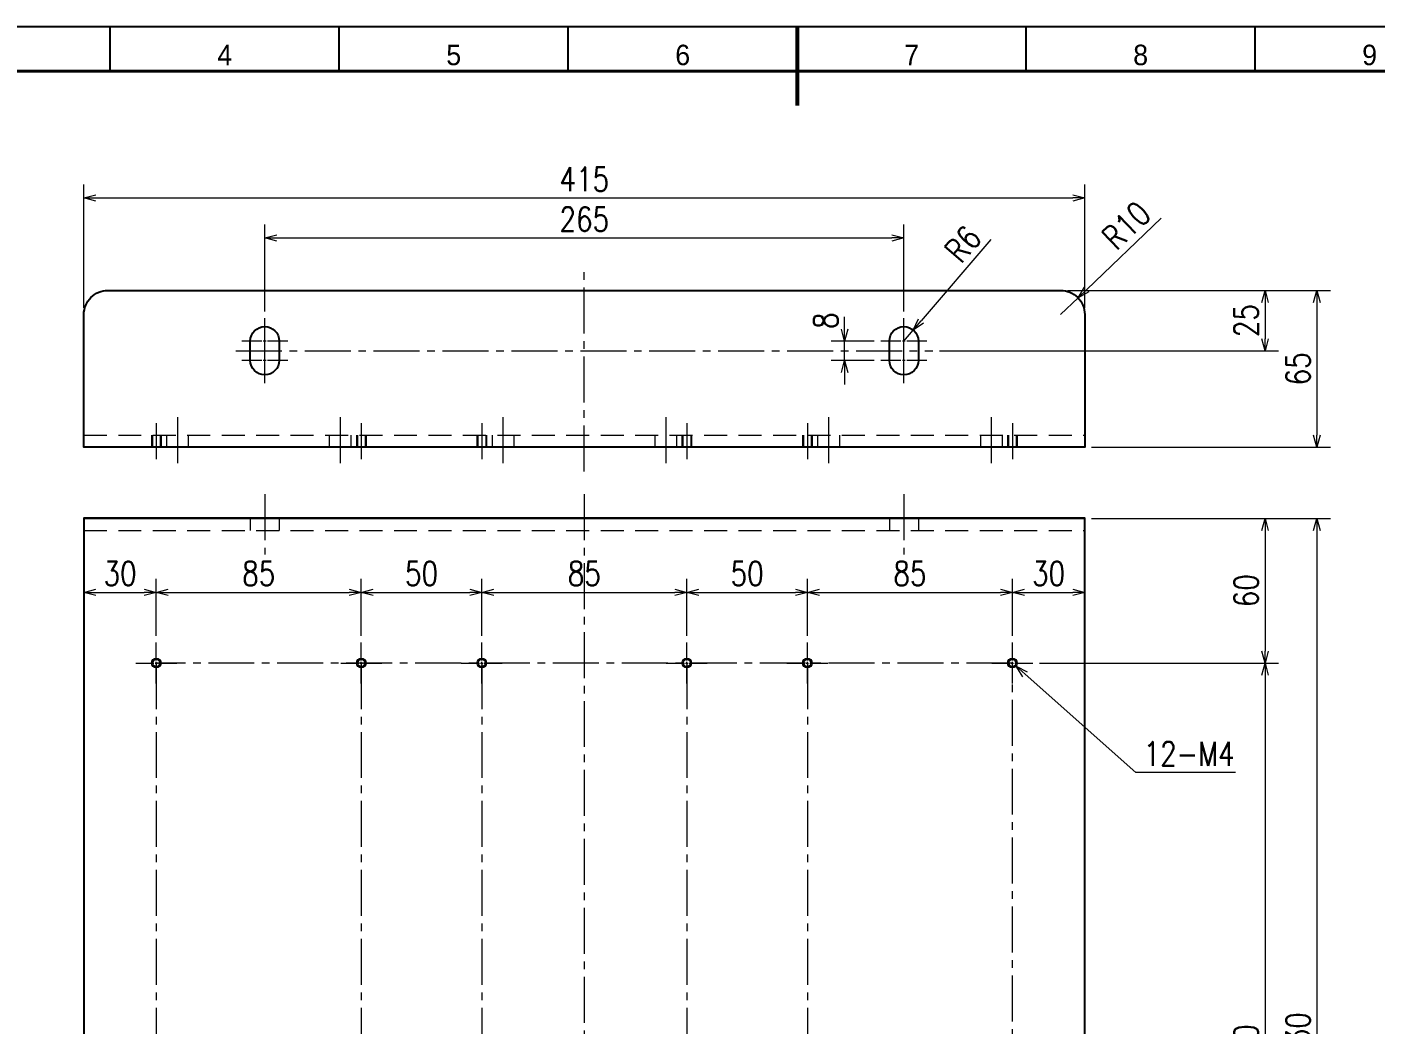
# Model space of a CAD drawing. Header units: millimetres. Extents: x 0 to 51411, y 0 to 16902.
# Drawn here: x 44040 to 44599, y 1240 to 1653 of the extents above; entities that cross this region are included whole.
import ezdxf
from ezdxf import colors
from ezdxf.entities.mleader import LeaderData, LeaderLine
from ezdxf.enums import TextEntityAlignment as Align
from ezdxf.math import Vec2, Vec3

# ---------------------------------------------------------------- set-up
doc = ezdxf.new("R2010")
doc.units = ezdxf.units.MM
doc.linetypes.add('CENTER2', pattern=[28.575, 19.05, -3.175, 3.175, -3.175])
doc.linetypes.add('HIDDEN2', pattern=[4.7625, 3.175, -1.5875])
for name, color, linetype, lineweight in [('01_外形線', 7, 'Continuous', 25), ('02_細線', 5, 'Continuous', 13), ('03_かくれ線', 6, 'HIDDEN2', 13), ('04_中心線', 1, 'CENTER2', 9), ('07_寸法線', 3, 'Continuous', 9), ('99_図枠', 7, 'Continuous', 40)]:
    doc.layers.add(name, color=color, linetype=linetype, lineweight=lineweight)
doc.styles.get("Standard").update_dxf_attribs({"font": 'arial.ttf'})
doc.styles.add('寸法用', font='simplex.shx', dxfattribs={"width": 0.8, "bigfont": '@extfont2.shx'})
doc.styles.add('表題用', font='MS PGothic.ttf')
doc.dimstyles.new('機械製図用', dxfattribs={"dimtxt": 3.5, "dimasz": 3.5, "dimexe": 2, "dimexo": 0, "dimgap": 1.2, "dimtad": 1, "dimdsep": 46, "dimtxsty": '寸法用', "dimblk": 'OPEN30', "dimcen": 0, "dimclrd": 256, "dimclre": 256, "dimclrt": 7, "dimazin": 2, "dimtm": 1e-09, "dimtfac": 0.75, "dimtmove": 0, "dimatfit": 3, "dimldrblk": 'OPEN30', "dimfxl": 1, "dimlwd": -1, "dimlwe": -1, "dimarcsym": 0})
doc.dimstyles.new('機械製図用$3', dxfattribs={"dimtxt": 3.5, "dimasz": 3.5, "dimexe": 2, "dimexo": 0, "dimgap": 1.2, "dimtad": 1, "dimtih": 1, "dimtoh": 1, "dimdsep": 46, "dimtxsty": '寸法用', "dimblk": 'OPEN30', "dimcen": 0, "dimsd1": 1, "dimclrd": 256, "dimclre": 256, "dimclrt": 7, "dimazin": 2, "dimtm": 1e-09, "dimtfac": 0.75, "dimtofl": 0, "dimtmove": 0, "dimatfit": 3, "dimldrblk": 'OPEN30', "dimfxl": 1, "dimlwd": -1, "dimlwe": -1, "dimarcsym": 0})

# ---------------------------------------------------------------- blocks, each defined once
blk = doc.blocks.new('*U1869')
at = {"layer": '04_中心線', "color": 0, "linetype": 'CENTER2', "transparency": 16777216}
for p, q in [((0, 1.2), (0, 9.5)), ((-9.5, 0), (-1.2, 0)), ((1.2, 0), (9.5, 0)), ((0, -9.5), (0, -1.2))]:
    blk.add_line(p, q, dxfattribs=at)
at = {"layer": '04_中心線', "color": 0, "linetype": 'Continuous', "transparency": 16777216}
for p, q in [((-0.6, 0), (0.6, 0)), ((0, -0.6), (0, 0.6))]:
    blk.add_line(p, q, dxfattribs=at)
blk = doc.blocks.new('*U1870')
at = {"layer": '04_中心線', "color": 0, "linetype": 'CENTER2', "transparency": 16777216}
for p, q in [((0, 1.2), (0, 9.5)), ((-9.5, 0), (-1.2, 0)), ((1.2, 0), (9.5, 0)), ((0, -9.5), (0, -1.2))]:
    blk.add_line(p, q, dxfattribs=at)
at = {"layer": '04_中心線', "color": 0, "linetype": 'Continuous', "transparency": 16777216}
for p, q in [((-0.6, 0), (0.6, 0)), ((0, -0.6), (0, 0.6))]:
    blk.add_line(p, q, dxfattribs=at)
blk = doc.blocks.new('*U1871')
at = {"layer": '04_中心線', "color": 0, "linetype": 'CENTER2', "transparency": 16777216}
for p, q in [((0, 1.2), (0, 9.5)), ((-9.5, 0), (-1.2, 0)), ((1.2, 0), (9.5, 0)), ((0, -9.5), (0, -1.2))]:
    blk.add_line(p, q, dxfattribs=at)
at = {"layer": '04_中心線', "color": 0, "linetype": 'Continuous', "transparency": 16777216}
for p, q in [((-0.6, 0), (0.6, 0)), ((0, -0.6), (0, 0.6))]:
    blk.add_line(p, q, dxfattribs=at)
blk = doc.blocks.new('*U1872')
at = {"layer": '04_中心線', "color": 0, "linetype": 'CENTER2', "transparency": 16777216}
for p, q in [((0, 1.2), (0, 9.5)), ((-9.5, 0), (-1.2, 0)), ((1.2, 0), (9.5, 0)), ((0, -9.5), (0, -1.2))]:
    blk.add_line(p, q, dxfattribs=at)
at = {"layer": '04_中心線', "color": 0, "linetype": 'Continuous', "transparency": 16777216}
for p, q in [((-0.6, 0), (0.6, 0)), ((0, -0.6), (0, 0.6))]:
    blk.add_line(p, q, dxfattribs=at)
blk = doc.blocks.new('*U1873')
at = {"layer": '04_中心線', "color": 0, "linetype": 'CENTER2', "transparency": 16777216}
for p, q in [((0, 1), (0, 8.5)), ((-8.5, 0), (-1, 0)), ((1, 0), (8.5, 0)), ((0, -8.5), (0, -1))]:
    blk.add_line(p, q, dxfattribs=at)
at = {"layer": '04_中心線', "color": 0, "linetype": 'Continuous', "transparency": 16777216}
for p, q in [((-0.5, 0), (0.5, 0)), ((0, -0.5), (0, 0.5))]:
    blk.add_line(p, q, dxfattribs=at)
blk = doc.blocks.new('*U1874')
at = {"layer": '04_中心線', "color": 0, "linetype": 'CENTER2', "transparency": 16777216}
for p, q in [((0, 1), (0, 8.5)), ((-8.5, 0), (-1, 0)), ((1, 0), (8.5, 0)), ((0, -8.5), (0, -1))]:
    blk.add_line(p, q, dxfattribs=at)
at = {"layer": '04_中心線', "color": 0, "linetype": 'Continuous', "transparency": 16777216}
for p, q in [((-0.5, 0), (0.5, 0)), ((0, -0.5), (0, 0.5))]:
    blk.add_line(p, q, dxfattribs=at)
blk = doc.blocks.new('*U1875')
at = {"layer": '04_中心線', "color": 0, "linetype": 'CENTER2', "transparency": 16777216}
for p, q in [((0, 1), (0, 8.5)), ((-8.5, 0), (-1, 0)), ((1, 0), (8.5, 0)), ((0, -8.5), (0, -1))]:
    blk.add_line(p, q, dxfattribs=at)
at = {"layer": '04_中心線', "color": 0, "linetype": 'Continuous', "transparency": 16777216}
for p, q in [((-0.5, 0), (0.5, 0)), ((0, -0.5), (0, 0.5))]:
    blk.add_line(p, q, dxfattribs=at)
blk = doc.blocks.new('*U1876')
at = {"layer": '04_中心線', "color": 0, "linetype": 'CENTER2', "transparency": 16777216}
for p, q in [((0, 1), (0, 8.5)), ((-8.5, 0), (-1, 0)), ((1, 0), (8.5, 0)), ((0, -8.5), (0, -1))]:
    blk.add_line(p, q, dxfattribs=at)
at = {"layer": '04_中心線', "color": 0, "linetype": 'Continuous', "transparency": 16777216}
for p, q in [((-0.5, 0), (0.5, 0)), ((0, -0.5), (0, 0.5))]:
    blk.add_line(p, q, dxfattribs=at)
blk = doc.blocks.new('*U1877')
at = {"layer": '04_中心線', "color": 0, "linetype": 'CENTER2', "transparency": 16777216}
for p, q in [((0, 1), (0, 8.5)), ((-8.5, 0), (-1, 0)), ((1, 0), (8.5, 0)), ((0, -8.5), (0, -1))]:
    blk.add_line(p, q, dxfattribs=at)
at = {"layer": '04_中心線', "color": 0, "linetype": 'Continuous', "transparency": 16777216}
for p, q in [((-0.5, 0), (0.5, 0)), ((0, -0.5), (0, 0.5))]:
    blk.add_line(p, q, dxfattribs=at)
blk = doc.blocks.new('*U1878')
at = {"layer": '04_中心線', "color": 0, "linetype": 'CENTER2', "transparency": 16777216}
for p, q in [((0, 1), (0, 8.5)), ((-8.5, 0), (-1, 0)), ((1, 0), (8.5, 0)), ((0, -8.5), (0, -1))]:
    blk.add_line(p, q, dxfattribs=at)
at = {"layer": '04_中心線', "color": 0, "linetype": 'Continuous', "transparency": 16777216}
for p, q in [((-0.5, 0), (0.5, 0)), ((0, -0.5), (0, 0.5))]:
    blk.add_line(p, q, dxfattribs=at)
blk = doc.blocks.new('AM_BALLOON1')
at = {"transparency": 16777216}
blk.add_circle((0, 0), 5, dxfattribs=at)
blk.add_attdef('B_NUMBER', text='', height=3, dxfattribs=at).set_placement((0, 0), align=Align.MIDDLE_CENTER)
blk = doc.blocks.new('_OPEN')
at = {"color": 0, "linetype": 'ByBlock'}
for p, q in [((-1, 0.17), (0, 0)), ((0, 0), (-1, -0.17)), ((0, 0), (-1, 0))]:
    blk.add_line(p, q, dxfattribs=at)
blk = doc.blocks.new('_Open30')
at = {"color": 0, "linetype": 'ByBlock', "lineweight": -2}
for p, q in [((-1, 0.27), (0, 0)), ((0, 0), (-1, -0.27)), ((0, 0), (-1, 0))]:
    blk.add_line(p, q, dxfattribs=at)
blk = doc.blocks.new('*D1915')
at = {"layer": '07_寸法線', "transparency": 16777216}
for p, q in [((44063.75, 1536.82), (44063.75, 1587.94)), ((44478.75, 1536.82), (44478.75, 1587.94)), ((44068.75, 1582.34), (44473.75, 1582.34))]:
    blk.add_line(p, q, dxfattribs=at)
at = {"layer": 'Defpoints', "color": 0, "transparency": 16777216}
for p in [(44478.75, 1582.34), (44063.75, 1534.02), (44478.75, 1534.02)]:
    blk.add_point(p, dxfattribs=at)
at = {"layer": '07_寸法線', "transparency": 16777216, "xscale": 5, "yscale": 5, "zscale": 5, "rotation": 180}
blk.add_blockref('_Open30', (44063.75, 1582.34), dxfattribs=at)
at = {"layer": '07_寸法線', "transparency": 16777216, "xscale": 5, "yscale": 5, "zscale": 5}
blk.add_blockref('_Open30', (44478.75, 1582.34), dxfattribs=at)
at = {"layer": '07_寸法線', "color": 7, "transparency": 16777216, "insert": (44271.25, 1590.14), "char_height": 10, "attachment_point": 5, "style": '寸法用'}
blk.add_mtext('415', dxfattribs=at)
blk = doc.blocks.new('*D1916')
at = {"layer": '07_寸法線', "transparency": 16777216}
for p, q in [((44481.55, 1449.55), (44580.6, 1449.55)), ((44575, 1444.55), (44575, 1024.55)), ((44471.55, 1019.55), (44580.6, 1019.55))]:
    blk.add_line(p, q, dxfattribs=at)
at = {"layer": 'Defpoints', "color": 0, "transparency": 16777216}
for p in [(44478.75, 1449.55), (44468.75, 1019.55), (44575, 1019.55)]:
    blk.add_point(p, dxfattribs=at)
at = {"layer": '07_寸法線', "transparency": 16777216, "xscale": 5, "yscale": 5, "zscale": 5}
for p, rotation in [((44575, 1449.55), 90), ((44575, 1019.55), 270)]:
    blk.add_blockref('_Open30', p, dxfattribs=dict(at, rotation=rotation))
at = {"layer": '07_寸法線', "color": 7, "transparency": 16777216, "insert": (44567.2, 1234.55), "char_height": 10, "attachment_point": 5, "rotation": 90, "style": '寸法用'}
blk.add_mtext('430', dxfattribs=at)
blk = doc.blocks.new('*D1922')
at = {"layer": '07_寸法線', "transparency": 16777216}
for p, q in [((44471.55, 1544.02), (44580.6, 1544.02)), ((44575, 1539.02), (44575, 1484.02)), ((44481.55, 1479.02), (44580.6, 1479.02))]:
    blk.add_line(p, q, dxfattribs=at)
at = {"layer": 'Defpoints', "color": 0, "transparency": 16777216}
for p in [(44468.75, 1544.02), (44478.75, 1479.02), (44575, 1479.02)]:
    blk.add_point(p, dxfattribs=at)
at = {"layer": '07_寸法線', "transparency": 16777216, "xscale": 5, "yscale": 5, "zscale": 5}
for p, rotation in [((44575, 1544.02), 90), ((44575, 1479.02), 270)]:
    blk.add_blockref('_Open30', p, dxfattribs=dict(at, rotation=rotation))
at = {"layer": '07_寸法線', "color": 7, "transparency": 16777216, "insert": (44567.2, 1511.52), "char_height": 10, "attachment_point": 5, "rotation": 90, "style": '寸法用'}
blk.add_mtext('65', dxfattribs=at)
blk = doc.blocks.new('*D1923')
at = {"layer": '07_寸法線', "transparency": 16777216}
for p, q in [((44481.55, 1544.02), (44559.1, 1544.02)), ((44553.5, 1539.02), (44553.5, 1524.02)), ((44418.55, 1519.02), (44559.1, 1519.02))]:
    blk.add_line(p, q, dxfattribs=at)
at = {"layer": 'Defpoints', "color": 0, "transparency": 16777216}
for p in [(44478.75, 1544.02), (44415.75, 1519.02), (44553.5, 1519.02)]:
    blk.add_point(p, dxfattribs=at)
at = {"layer": '07_寸法線', "transparency": 16777216, "xscale": 5, "yscale": 5, "zscale": 5}
for p, rotation in [((44553.5, 1544.02), 90), ((44553.5, 1519.02), 270)]:
    blk.add_blockref('_Open30', p, dxfattribs=dict(at, rotation=rotation))
at = {"layer": '07_寸法線', "color": 7, "transparency": 16777216, "insert": (44545.7, 1531.52), "char_height": 10, "attachment_point": 5, "rotation": 90, "style": '寸法用'}
blk.add_mtext('25', dxfattribs=at)
blk = doc.blocks.new('*D1924')
at = {"layer": '07_寸法線', "transparency": 16777216}
for p, q in [((44379.19, 1528.02), (44379.19, 1533.02)), ((44391.45, 1523.02), (44373.59, 1523.02)), ((44379.19, 1515.02), (44379.19, 1523.02)), ((44391.45, 1515.02), (44373.59, 1515.02)), ((44379.19, 1510.02), (44379.19, 1505.02))]:
    blk.add_line(p, q, dxfattribs=at)
at = {"layer": 'Defpoints', "color": 0, "transparency": 16777216}
for p in [(44379.19, 1523.02), (44394.25, 1523.02), (44394.25, 1515.02)]:
    blk.add_point(p, dxfattribs=at)
at = {"layer": '07_寸法線', "transparency": 16777216, "xscale": 5, "yscale": 5, "zscale": 5}
for p, rotation in [((44379.19, 1523.02), 270), ((44379.19, 1515.02), 90)]:
    blk.add_blockref('_Open30', p, dxfattribs=dict(at, rotation=rotation))
at = {"layer": '07_寸法線', "color": 7, "transparency": 16777216, "insert": (44371.39, 1531.48), "char_height": 10, "attachment_point": 5, "rotation": 90, "style": '寸法用'}
blk.add_mtext('8', dxfattribs=at)
blk = doc.blocks.new('*D1926')
at = {"layer": '07_寸法線', "transparency": 16777216}
for p, q in [((44439.76, 1565.17), (44410.9, 1531.39)), ((44403.75, 1523.02), (44407.65, 1527.59))]:
    blk.add_line(p, q, dxfattribs=at)
at = {"layer": 'Defpoints', "color": 0, "transparency": 16777216}
for p in [(44407.65, 1527.59), (44403.75, 1523.02)]:
    blk.add_point(p, dxfattribs=at)
at = {"layer": '07_寸法線', "transparency": 16777216, "xscale": 5, "yscale": 5, "zscale": 5, "rotation": 229.4873847059152}
blk.add_blockref('_Open30', (44407.65, 1527.59), dxfattribs=at)
at = {"layer": '07_寸法線', "color": 7, "transparency": 16777216, "insert": (44428.23, 1563.22), "char_height": 10, "attachment_point": 5, "rotation": 49.4874, "style": '寸法用'}
blk.add_mtext('R6', dxfattribs=at)
blk = doc.blocks.new('*D1927')
at = {"layer": '07_寸法線', "transparency": 16777216}
for p, q in [((44138.75, 1535.32), (44138.75, 1571.36)), ((44403.75, 1535.32), (44403.75, 1571.36)), ((44143.75, 1565.76), (44398.75, 1565.76))]:
    blk.add_line(p, q, dxfattribs=at)
at = {"layer": 'Defpoints', "color": 0, "transparency": 16777216}
for p in [(44403.75, 1565.76), (44138.75, 1532.52), (44403.75, 1532.52)]:
    blk.add_point(p, dxfattribs=at)
at = {"layer": '07_寸法線', "transparency": 16777216, "xscale": 5, "yscale": 5, "zscale": 5, "rotation": 180}
blk.add_blockref('_Open30', (44138.75, 1565.76), dxfattribs=at)
at = {"layer": '07_寸法線', "transparency": 16777216, "xscale": 5, "yscale": 5, "zscale": 5}
blk.add_blockref('_Open30', (44403.75, 1565.76), dxfattribs=at)
at = {"layer": '07_寸法線', "color": 7, "transparency": 16777216, "insert": (44271.25, 1573.56), "char_height": 10, "attachment_point": 5, "style": '寸法用'}
blk.add_mtext('265', dxfattribs=at)
blk = doc.blocks.new('*D1931')
at = {"layer": '07_寸法線', "transparency": 16777216}
for p, q in [((44460.05, 1389.55), (44559.1, 1389.55)), ((44553.5, 1384.55), (44553.5, 1074.55)), ((44460.05, 1069.55), (44559.1, 1069.55))]:
    blk.add_line(p, q, dxfattribs=at)
at = {"layer": 'Defpoints', "color": 0, "transparency": 16777216}
for p in [(44457.25, 1389.55), (44457.25, 1069.55), (44553.5, 1069.55)]:
    blk.add_point(p, dxfattribs=at)
at = {"layer": '07_寸法線', "transparency": 16777216, "xscale": 5, "yscale": 5, "zscale": 5}
for p, rotation in [((44553.5, 1389.55), 90), ((44553.5, 1069.55), 270)]:
    blk.add_blockref('_Open30', p, dxfattribs=dict(at, rotation=rotation))
at = {"layer": '07_寸法線', "color": 7, "transparency": 16777216, "insert": (44545.7, 1229.55), "char_height": 10, "attachment_point": 5, "rotation": 90, "style": '寸法用'}
blk.add_mtext('320', dxfattribs=at)
blk = doc.blocks.new('*D1933')
at = {"layer": '07_寸法線', "transparency": 16777216}
for p, q in [((44481.55, 1449.55), (44559.1, 1449.55)), ((44553.5, 1444.55), (44553.5, 1394.55)), ((44481.55, 1389.55), (44559.1, 1389.55))]:
    blk.add_line(p, q, dxfattribs=at)
at = {"layer": 'Defpoints', "color": 0, "transparency": 16777216}
for p in [(44478.75, 1449.55), (44478.75, 1389.55), (44553.5, 1389.55)]:
    blk.add_point(p, dxfattribs=at)
at = {"layer": '07_寸法線', "transparency": 16777216, "xscale": 5, "yscale": 5, "zscale": 5}
for p, rotation in [((44553.5, 1449.55), 90), ((44553.5, 1389.55), 270)]:
    blk.add_blockref('_Open30', p, dxfattribs=dict(at, rotation=rotation))
at = {"layer": '07_寸法線', "color": 7, "transparency": 16777216, "insert": (44545.7, 1419.55), "char_height": 10, "attachment_point": 5, "rotation": 90, "style": '寸法用'}
blk.add_mtext('60', dxfattribs=at)
blk = doc.blocks.new('*D1936')
at = {"layer": '07_寸法線', "transparency": 16777216}
for p, q in [((44499.97, 1344.17), (44453.99, 1384.91)), ((44541.24, 1344.17), (44499.97, 1344.17))]:
    blk.add_line(p, q, dxfattribs=at)
at = {"layer": 'Defpoints', "color": 0, "transparency": 16777216}
for p in [(44447.25, 1390.88), (44450.25, 1388.23)]:
    blk.add_point(p, dxfattribs=at)
at = {"layer": '07_寸法線', "transparency": 16777216, "xscale": 5, "yscale": 5, "zscale": 5, "rotation": 138.4531394771985}
blk.add_blockref('_Open30', (44450.25, 1388.23), dxfattribs=at)
at = {"layer": '07_寸法線', "color": 7, "transparency": 16777216, "insert": (44522, 1351.97), "char_height": 10, "attachment_point": 5, "style": '寸法用'}
blk.add_mtext('12-M4', dxfattribs=at)
blk = doc.blocks.new('*D1937')
at = {"layer": '07_寸法線', "transparency": 16777216}
for p, q in [((44363.75, 1400.85), (44363.75, 1424.47)), ((44448.75, 1400.85), (44448.75, 1424.47)), ((44368.75, 1418.87), (44443.75, 1418.87))]:
    blk.add_line(p, q, dxfattribs=at)
at = {"layer": 'Defpoints', "color": 0, "transparency": 16777216}
for p in [(44448.75, 1418.87), (44363.75, 1398.05), (44448.75, 1398.05)]:
    blk.add_point(p, dxfattribs=at)
at = {"layer": '07_寸法線', "transparency": 16777216, "xscale": 5, "yscale": 5, "zscale": 5, "rotation": 180}
blk.add_blockref('_Open30', (44363.75, 1418.87), dxfattribs=at)
at = {"layer": '07_寸法線', "transparency": 16777216, "xscale": 5, "yscale": 5, "zscale": 5}
blk.add_blockref('_Open30', (44448.75, 1418.87), dxfattribs=at)
at = {"layer": '07_寸法線', "color": 7, "transparency": 16777216, "insert": (44406.25, 1426.67), "char_height": 10, "attachment_point": 5, "style": '寸法用'}
blk.add_mtext('85', dxfattribs=at)
blk = doc.blocks.new('*D1938')
at = {"layer": '07_寸法線', "transparency": 16777216}
for p, q in [((44448.75, 1400.85), (44448.75, 1424.47)), ((44478.75, 1392.35), (44478.75, 1424.47)), ((44453.75, 1418.87), (44473.75, 1418.87))]:
    blk.add_line(p, q, dxfattribs=at)
at = {"layer": 'Defpoints', "color": 0, "transparency": 16777216}
for p in [(44478.75, 1418.87), (44448.75, 1398.05), (44478.75, 1389.55)]:
    blk.add_point(p, dxfattribs=at)
at = {"layer": '07_寸法線', "transparency": 16777216, "xscale": 5, "yscale": 5, "zscale": 5, "rotation": 180}
blk.add_blockref('_Open30', (44448.75, 1418.87), dxfattribs=at)
at = {"layer": '07_寸法線', "transparency": 16777216, "xscale": 5, "yscale": 5, "zscale": 5}
blk.add_blockref('_Open30', (44478.75, 1418.87), dxfattribs=at)
at = {"layer": '07_寸法線', "color": 7, "transparency": 16777216, "insert": (44463.75, 1426.67), "char_height": 10, "attachment_point": 5, "style": '寸法用'}
blk.add_mtext('30', dxfattribs=at)
blk = doc.blocks.new('*D1939')
at = {"layer": '07_寸法線', "transparency": 16777216}
for p, q in [((44313.75, 1400.85), (44313.75, 1424.47)), ((44363.75, 1400.85), (44363.75, 1424.47)), ((44318.75, 1418.87), (44358.75, 1418.87))]:
    blk.add_line(p, q, dxfattribs=at)
at = {"layer": 'Defpoints', "color": 0, "transparency": 16777216}
for p in [(44363.75, 1418.87), (44313.75, 1398.05), (44363.75, 1398.05)]:
    blk.add_point(p, dxfattribs=at)
at = {"layer": '07_寸法線', "transparency": 16777216, "xscale": 5, "yscale": 5, "zscale": 5, "rotation": 180}
blk.add_blockref('_Open30', (44313.75, 1418.87), dxfattribs=at)
at = {"layer": '07_寸法線', "transparency": 16777216, "xscale": 5, "yscale": 5, "zscale": 5}
blk.add_blockref('_Open30', (44363.75, 1418.87), dxfattribs=at)
at = {"layer": '07_寸法線', "color": 7, "transparency": 16777216, "insert": (44338.75, 1426.67), "char_height": 10, "attachment_point": 5, "style": '寸法用'}
blk.add_mtext('50', dxfattribs=at)
blk = doc.blocks.new('*D1940')
at = {"layer": '07_寸法線', "transparency": 16777216}
for p, q in [((44228.75, 1400.85), (44228.75, 1424.47)), ((44313.75, 1400.85), (44313.75, 1424.47)), ((44233.75, 1418.87), (44308.75, 1418.87))]:
    blk.add_line(p, q, dxfattribs=at)
at = {"layer": 'Defpoints', "color": 0, "transparency": 16777216}
for p in [(44313.75, 1418.87), (44228.75, 1398.05), (44313.75, 1398.05)]:
    blk.add_point(p, dxfattribs=at)
at = {"layer": '07_寸法線', "transparency": 16777216, "xscale": 5, "yscale": 5, "zscale": 5, "rotation": 180}
blk.add_blockref('_Open30', (44228.75, 1418.87), dxfattribs=at)
at = {"layer": '07_寸法線', "transparency": 16777216, "xscale": 5, "yscale": 5, "zscale": 5}
blk.add_blockref('_Open30', (44313.75, 1418.87), dxfattribs=at)
at = {"layer": '07_寸法線', "color": 7, "transparency": 16777216, "insert": (44271.25, 1426.67), "char_height": 10, "attachment_point": 5, "style": '寸法用'}
blk.add_mtext('85', dxfattribs=at)
blk = doc.blocks.new('*D1941')
at = {"layer": '07_寸法線', "transparency": 16777216}
for p, q in [((44178.75, 1400.85), (44178.75, 1424.47)), ((44228.75, 1400.85), (44228.75, 1424.47)), ((44183.75, 1418.87), (44223.75, 1418.87))]:
    blk.add_line(p, q, dxfattribs=at)
at = {"layer": 'Defpoints', "color": 0, "transparency": 16777216}
for p in [(44228.75, 1418.87), (44178.75, 1398.05), (44228.75, 1398.05)]:
    blk.add_point(p, dxfattribs=at)
at = {"layer": '07_寸法線', "transparency": 16777216, "xscale": 5, "yscale": 5, "zscale": 5, "rotation": 180}
blk.add_blockref('_Open30', (44178.75, 1418.87), dxfattribs=at)
at = {"layer": '07_寸法線', "transparency": 16777216, "xscale": 5, "yscale": 5, "zscale": 5}
blk.add_blockref('_Open30', (44228.75, 1418.87), dxfattribs=at)
at = {"layer": '07_寸法線', "color": 7, "transparency": 16777216, "insert": (44203.75, 1426.67), "char_height": 10, "attachment_point": 5, "style": '寸法用'}
blk.add_mtext('50', dxfattribs=at)
blk = doc.blocks.new('*D1942')
at = {"layer": '07_寸法線', "transparency": 16777216}
for p, q in [((44093.75, 1400.85), (44093.75, 1424.47)), ((44178.75, 1400.85), (44178.75, 1424.47)), ((44098.75, 1418.87), (44173.75, 1418.87))]:
    blk.add_line(p, q, dxfattribs=at)
at = {"layer": 'Defpoints', "color": 0, "transparency": 16777216}
for p in [(44178.75, 1418.87), (44093.75, 1398.05), (44178.75, 1398.05)]:
    blk.add_point(p, dxfattribs=at)
at = {"layer": '07_寸法線', "transparency": 16777216, "xscale": 5, "yscale": 5, "zscale": 5, "rotation": 180}
blk.add_blockref('_Open30', (44093.75, 1418.87), dxfattribs=at)
at = {"layer": '07_寸法線', "transparency": 16777216, "xscale": 5, "yscale": 5, "zscale": 5}
blk.add_blockref('_Open30', (44178.75, 1418.87), dxfattribs=at)
at = {"layer": '07_寸法線', "color": 7, "transparency": 16777216, "insert": (44136.25, 1426.67), "char_height": 10, "attachment_point": 5, "style": '寸法用'}
blk.add_mtext('85', dxfattribs=at)
blk = doc.blocks.new('*D1943')
at = {"layer": '07_寸法線', "transparency": 16777216}
for p, q in [((44063.75, 1400.85), (44063.75, 1424.47)), ((44093.75, 1400.85), (44093.75, 1424.47)), ((44068.75, 1418.87), (44088.75, 1418.87))]:
    blk.add_line(p, q, dxfattribs=at)
at = {"layer": 'Defpoints', "color": 0, "transparency": 16777216}
for p in [(44093.75, 1418.87), (44063.75, 1398.05), (44093.75, 1398.05)]:
    blk.add_point(p, dxfattribs=at)
at = {"layer": '07_寸法線', "transparency": 16777216, "xscale": 5, "yscale": 5, "zscale": 5, "rotation": 180}
blk.add_blockref('_Open30', (44063.75, 1418.87), dxfattribs=at)
at = {"layer": '07_寸法線', "transparency": 16777216, "xscale": 5, "yscale": 5, "zscale": 5}
blk.add_blockref('_Open30', (44093.75, 1418.87), dxfattribs=at)
at = {"layer": '07_寸法線', "color": 7, "transparency": 16777216, "insert": (44078.75, 1426.67), "char_height": 10, "attachment_point": 5, "style": '寸法用'}
blk.add_mtext('30', dxfattribs=at)
blk = doc.blocks.new('*D1946')
at = {"layer": '07_寸法線', "transparency": 16777216}
for p, q in [((44510.37, 1574), (44479.57, 1544.41)), ((44468.75, 1534.02), (44475.96, 1540.95))]:
    blk.add_line(p, q, dxfattribs=at)
at = {"layer": 'Defpoints', "color": 0, "transparency": 16777216}
for p in [(44475.96, 1540.95), (44468.75, 1534.02)]:
    blk.add_point(p, dxfattribs=at)
at = {"layer": '07_寸法線', "transparency": 16777216, "xscale": 5, "yscale": 5, "zscale": 5, "rotation": 223.8452726632131}
blk.add_blockref('_Open30', (44475.96, 1540.95), dxfattribs=at)
at = {"layer": '07_寸法線', "color": 7, "transparency": 16777216, "insert": (44495.94, 1570.96), "char_height": 10, "attachment_point": 5, "rotation": 43.8453, "style": '寸法用'}
blk.add_mtext('R10', dxfattribs=at)

msp = doc.modelspace()

# ---------------------------------------------------------------- linework, layer by layer
at = {"layer": '01_外形線'}
msp.add_line((44063.749, 1449.552), (44478.749, 1449.552), dxfattribs=at)
for points in [[(44073.749, 1544.024), (44468.749, 1544.024, -0.4142136), (44478.749, 1534.024), (44478.749, 1479.024), (44063.749, 1479.024), (44063.749, 1534.024, -0.4142136)], [(44132.749, 1515.024), (44132.749, 1523.024, -1), (44144.749, 1523.024), (44144.749, 1515.024, -1)], [(44397.749, 1515.024), (44397.749, 1523.024, -1), (44409.749, 1523.024), (44409.749, 1515.024, -1)], [(44073.749, 1019.552), (44468.749, 1019.552, 0.4142136), (44478.749, 1029.552), (44478.749, 1449.552), (44063.749, 1449.552), (44063.749, 1029.552, 0.4142136)]]:
    msp.add_lwpolyline(points, format="xyb", close=True, dxfattribs=at)
for centre in [(44093.749, 1389.552), (44178.749, 1389.552), (44228.749, 1389.552), (44313.749, 1389.552), (44363.749, 1389.552), (44448.749, 1389.552)]:
    msp.add_circle(centre, 1.6, dxfattribs=at)
at = {"layer": '02_細線'}
for centre in [(44093.749, 1389.552), (44178.749, 1389.552), (44228.749, 1389.552), (44313.749, 1389.552), (44363.749, 1389.552), (44448.749, 1389.552)]:
    msp.add_circle(centre, 2, dxfattribs=at)
at = {"layer": '03_かくれ線', "ltscale": 3}
for p, q in [((44063.749, 1484.024), (44478.749, 1484.024)), ((44091.749, 1484.024), (44091.749, 1479.024)), ((44092.149, 1484.024), (44092.149, 1479.024)), ((44095.349, 1484.024), (44095.349, 1479.024)), ((44095.749, 1484.024), (44095.749, 1479.024)), ((44097.999, 1484.024), (44097.999, 1479.024)), ((44106.999, 1484.024), (44106.999, 1479.024)), ((44165.499, 1484.024), (44165.499, 1479.024)), ((44174.499, 1484.024), (44174.499, 1479.024)), ((44176.749, 1484.024), (44176.749, 1479.024)), ((44177.149, 1484.024), (44177.149, 1479.024)), ((44180.349, 1484.024), (44180.349, 1479.024)), ((44180.749, 1484.024), (44180.749, 1479.024)), ((44226.749, 1484.024), (44226.749, 1479.024)), ((44227.149, 1484.024), (44227.149, 1479.024)), ((44230.349, 1484.024), (44230.349, 1479.024)), ((44230.749, 1484.024), (44230.749, 1479.024)), ((44232.999, 1484.024), (44232.999, 1479.024)), ((44241.999, 1484.024), (44241.999, 1479.024)), ((44300.499, 1484.024), (44300.499, 1479.024)), ((44309.499, 1484.024), (44309.499, 1479.024)), ((44311.749, 1484.024), (44311.749, 1479.024)), ((44312.149, 1484.024), (44312.149, 1479.024)), ((44315.349, 1484.024), (44315.349, 1479.024)), ((44315.749, 1484.024), (44315.749, 1479.024)), ((44361.749, 1484.024), (44361.749, 1479.024)), ((44362.149, 1484.024), (44362.149, 1479.024)), ((44365.349, 1484.024), (44365.349, 1479.024)), ((44365.749, 1484.024), (44365.749, 1479.024)), ((44367.999, 1484.024), (44367.999, 1479.024)), ((44376.999, 1484.024), (44376.999, 1479.024)), ((44435.499, 1484.024), (44435.499, 1479.024)), ((44444.499, 1484.024), (44444.499, 1479.024)), ((44446.749, 1484.024), (44446.749, 1479.024)), ((44447.149, 1484.024), (44447.149, 1479.024)), ((44450.349, 1484.024), (44450.349, 1479.024)), ((44450.749, 1484.024), (44450.749, 1479.024)), ((44132.749, 1449.552), (44132.749, 1444.552)), ((44144.749, 1449.552), (44144.749, 1444.552)), ((44397.749, 1449.552), (44397.749, 1444.552)), ((44409.749, 1449.552), (44409.749, 1444.552)), ((44063.749, 1444.552), (44478.749, 1444.552))]:
    msp.add_line(p, q, dxfattribs=at)
at = {"layer": '04_中心線'}
for p, q in [((44271.249, 1469.024), (44271.249, 1554.024)), ((44126.749, 1519.024), (44415.749, 1519.024)), ((44093.749, 1489.024), (44093.749, 1474.024)), ((44102.499, 1491.524), (44102.499, 1471.524)), ((44169.999, 1491.524), (44169.999, 1471.524)), ((44178.749, 1489.024), (44178.749, 1474.024)), ((44228.749, 1489.024), (44228.749, 1474.024)), ((44237.499, 1491.524), (44237.499, 1471.524)), ((44304.999, 1491.524), (44304.999, 1471.524)), ((44313.749, 1489.024), (44313.749, 1474.024)), ((44363.749, 1489.024), (44363.749, 1474.024)), ((44372.499, 1491.524), (44372.499, 1471.524)), ((44439.999, 1491.524), (44439.999, 1471.524)), ((44448.749, 1489.024), (44448.749, 1474.024)), ((44138.749, 1459.552), (44138.749, 1434.552)), ((44271.249, 1459.552), (44271.249, 1009.552)), ((44403.749, 1459.552), (44403.749, 1434.552)), ((44178.749, 1389.552), (44178.749, 1069.552)), ((44228.749, 1389.552), (44228.749, 1069.552)), ((44313.749, 1389.552), (44313.749, 1069.552)), ((44363.749, 1389.552), (44363.749, 1069.552))]:
    msp.add_line(p, q, dxfattribs=at)
msp.add_lwpolyline([(44093.749, 1069.552), (44448.749, 1069.552), (44448.749, 1389.552), (44093.749, 1389.552)], close=True, dxfattribs=at)
at = {"layer": '99_図枠', "lineweight": 25}
for p, q in [((44074.691, 1634.85), (44074.691, 1653.236)), ((44169.632, 1634.85), (44169.632, 1653.236)), ((44264.573, 1634.85), (44264.573, 1653.236)), ((44454.455, 1634.85), (44454.455, 1653.236)), ((44549.396, 1634.85), (44549.396, 1653.236))]:
    msp.add_line(p, q, dxfattribs=at)
at = {"layer": '99_図枠', "lineweight": 53}
msp.add_line((44359.514, 1653.236), (44359.514, 1620.707), dxfattribs=at)
at = {"layer": '99_図枠'}
msp.add_lwpolyline([(43844.968, 865.979), (44910.774, 865.979), (44910.774, 1634.85), (43844.968, 1634.85)], close=True, dxfattribs=at)
at = {"layer": 'Defpoints'}
msp.add_lwpolyline([(43789.868, 847.676), (44929.16, 847.676), (44929.16, 1653.236), (43789.868, 1653.236)], close=True, dxfattribs=at)

# ---------------------------------------------------------------- block references
at = {"layer": '04_中心線', "linetype": 'CENTER2', "extrusion": (0, 0, -1)}
for name, p in [('*U1871', (-44138.749, 1523.024)), ('*U1869', (-44403.749, 1523.024)), ('*U1872', (-44138.749, 1515.024)), ('*U1870', (-44403.749, 1515.024))]:
    msp.add_blockref(name, p, dxfattribs=at)
at = {"layer": '04_中心線', "linetype": 'CENTER2'}
for name, p in [('*U1878', (44093.749, 1389.552)), ('*U1877', (44178.749, 1389.552)), ('*U1876', (44228.749, 1389.552)), ('*U1875', (44313.749, 1389.552)), ('*U1874', (44363.749, 1389.552)), ('*U1873', (44448.749, 1389.552))]:
    msp.add_blockref(name, p, dxfattribs=at)

# ---------------------------------------------------------------- texts
at = {"layer": '99_図枠', "lineweight": 13, "style": '表題用'}
for s, p in [('4', (44122.161, 1634.85)), ('5', (44217.102, 1634.85)), ('6', (44312.043, 1634.85)), ('7', (44406.984, 1634.85)), ('8', (44501.925, 1634.85)), ('9', (44596.866, 1634.85))]:
    msp.add_text(s, height=8.486, dxfattribs=at).set_placement(p, align=Align.BOTTOM_CENTER)

# ---------------------------------------------------------------- dimensions: what is measured, and where the dimension line sits
at = {"layer": '07_寸法線'}
for base, p1, p2, picture, middle in [((44478.749, 1582.336), (44063.749, 1534.024), (44478.749, 1534.024), '*D1915', (44271.249, 1590.136)), ((44403.749, 1565.757), (44138.749, 1532.524), (44403.749, 1532.524), '*D1927', (44271.249, 1573.557)), ((44093.749, 1418.869), (44063.749, 1398.052), (44093.749, 1398.052), '*D1943', (44078.749, 1426.669)), ((44178.749, 1418.869), (44093.749, 1398.052), (44178.749, 1398.052), '*D1942', (44136.249, 1426.669)), ((44228.749, 1418.869), (44178.749, 1398.052), (44228.749, 1398.052), '*D1941', (44203.749, 1426.669)), ((44313.749, 1418.869), (44228.749, 1398.052), (44313.749, 1398.052), '*D1940', (44271.249, 1426.669)), ((44363.749, 1418.869), (44313.749, 1398.052), (44363.749, 1398.052), '*D1939', (44338.749, 1426.669)), ((44448.749, 1418.869), (44363.749, 1398.052), (44448.749, 1398.052), '*D1937', (44406.249, 1426.669)), ((44478.749, 1418.869), (44448.749, 1398.052), (44478.749, 1389.552), '*D1938', (44463.749, 1426.669))]:
    dim = msp.add_linear_dim(base=base, p1=p1, p2=p2, dimstyle='機械製図用', override={"dimtxt": 10, "dimasz": 5, "dimexe": 5.6, "dimexo": 2.8, "dimgap": 2.8}, dxfattribs=at)
    dim.commit()
    dim.dimension.update_dxf_attribs({"geometry": picture, "text_midpoint": middle})
for center, mpoint, override, picture, middle in [((44468.749, 1534.024), (44475.961, 1540.951), {"dimtxt": 10, "dimasz": 5, "dimgap": 2.8}, '*D1946', (44501.348, 1565.334)), ((44403.749, 1523.024), (44407.647, 1527.585), {"dimtxt": 10, "dimasz": 5, "dimgap": 2.5}, '*D1926', (44433.93, 1558.345))]:
    dim = msp.add_radius_dim(center=center, mpoint=mpoint, dimstyle='機械製図用', override=override, dxfattribs=at)
    dim.commit()
    dim.dimension.update_dxf_attribs({"geometry": picture, "text_midpoint": middle, "dimtype": 164})
for base, p1, p2, picture, middle in [((44553.502, 1519.024), (44478.749, 1544.024), (44415.749, 1519.024), '*D1923', (44545.702, 1531.524)), ((44575.002, 1479.024), (44468.749, 1544.024), (44478.749, 1479.024), '*D1922', (44567.202, 1511.524)), ((44575.002, 1019.552), (44478.749, 1449.552), (44468.749, 1019.552), '*D1916', (44567.202, 1234.552)), ((44553.502, 1389.552), (44478.749, 1449.552), (44478.749, 1389.552), '*D1933', (44545.702, 1419.552)), ((44553.502, 1069.552), (44457.249, 1389.552), (44457.249, 1069.552), '*D1931', (44545.702, 1229.552))]:
    dim = msp.add_linear_dim(base=base, p1=p1, p2=p2, angle=90, dimstyle='機械製図用', override={"dimtxt": 10, "dimasz": 5, "dimexe": 5.6, "dimexo": 2.8, "dimgap": 2.8}, dxfattribs=at)
    dim.commit()
    dim.dimension.update_dxf_attribs({"geometry": picture, "text_midpoint": middle})
dim = msp.add_linear_dim(base=(44379.187, 1523.024), p1=(44394.249, 1515.024), p2=(44394.249, 1523.024), angle=90, dimstyle='機械製図用', override={"dimtxt": 10, "dimasz": 5, "dimexe": 5.6, "dimexo": 2.8, "dimgap": 2.8, "dimtmove": 2}, dxfattribs=at)
dim.commit()
dim.dimension.update_dxf_attribs({"geometry": '*D1924', "text_midpoint": (44371.387, 1531.479), "dimtype": 160})
dim = msp.add_diameter_dim_2p(p1=(44447.253, 1390.879), p2=(44450.246, 1388.226), text='12-M4', dimstyle='機械製図用$3', override={"dimtxt": 10, "dimasz": 5, "dimgap": 2.8}, dxfattribs=at)
dim.commit()
dim.dimension.update_dxf_attribs({"geometry": '*D1936', "text_midpoint": (44522.003, 1344.165), "dimtype": 163})

# ---------------------------------------------------------------- leaders
ml = msp.add_multileader_block('Standard', dxfattribs=at)
ml.set_content('AM_BALLOON1', color=256, scale=3.4997879)
ml.set_attribute('B_NUMBER', '2', width=0)
ml.set_leader_properties(color=256, linetype='ByLayer', lineweight=-1)
ml.set_arrow_properties(name='OPEN')
ml.build(insert=Vec2(0, 0))
ml.multileader.update_dxf_attribs({"leader_type": 0, "has_dogleg": 0, "text_right_attachment_type": 6, "dogleg_length": 0, "arrow_head_size": 1.75, "scale": 2.5, "block_connection_type": 1})
ctx = ml.context
ctx.base_point, ctx.scale, ctx.char_height, ctx.arrow_head_size, ctx.landing_gap_size, ctx.plane_origin = Vec3(44674.034, 1385.933), 2.5, 3.5, 1.75, 1.75, Vec3(44674.034, 1385.933)
ctx.right_attachment, ctx.attachment_type = 6, 1
notes = []
notes.append((ctx, [(0, (0, 0, 0), (0, 0), (1, 0), 1, [])]))
ctx.block.insert = Vec3(44674.034, 1385.933)
for ctx, leaders in notes:
    for number, flags, end, landing, length, lines in leaders:
        leader = LeaderData()
        leader.index, (leader.has_last_leader_line, leader.has_dogleg_vector, leader.attachment_direction) = number, flags
        leader.last_leader_point, leader.dogleg_vector, leader.dogleg_length = Vec3(end), Vec3(landing), length
        for number, points, colour, breaks in lines:
            line = LeaderLine()
            line.index, line.vertices, line.color, line.breaks = number, Vec3.list(points), colors.encode_raw_color(colour), breaks
            leader.lines.append(line)
        ctx.leaders.append(leader)

doc.saveas('drawing.dxf')
